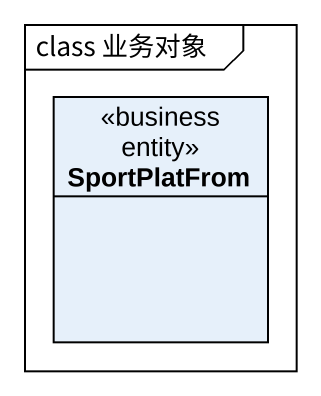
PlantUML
@startuml
mainframe class 业务对象
hide circle
hide empty members
class SportPlatFrom <<business entity>>
@enduml
